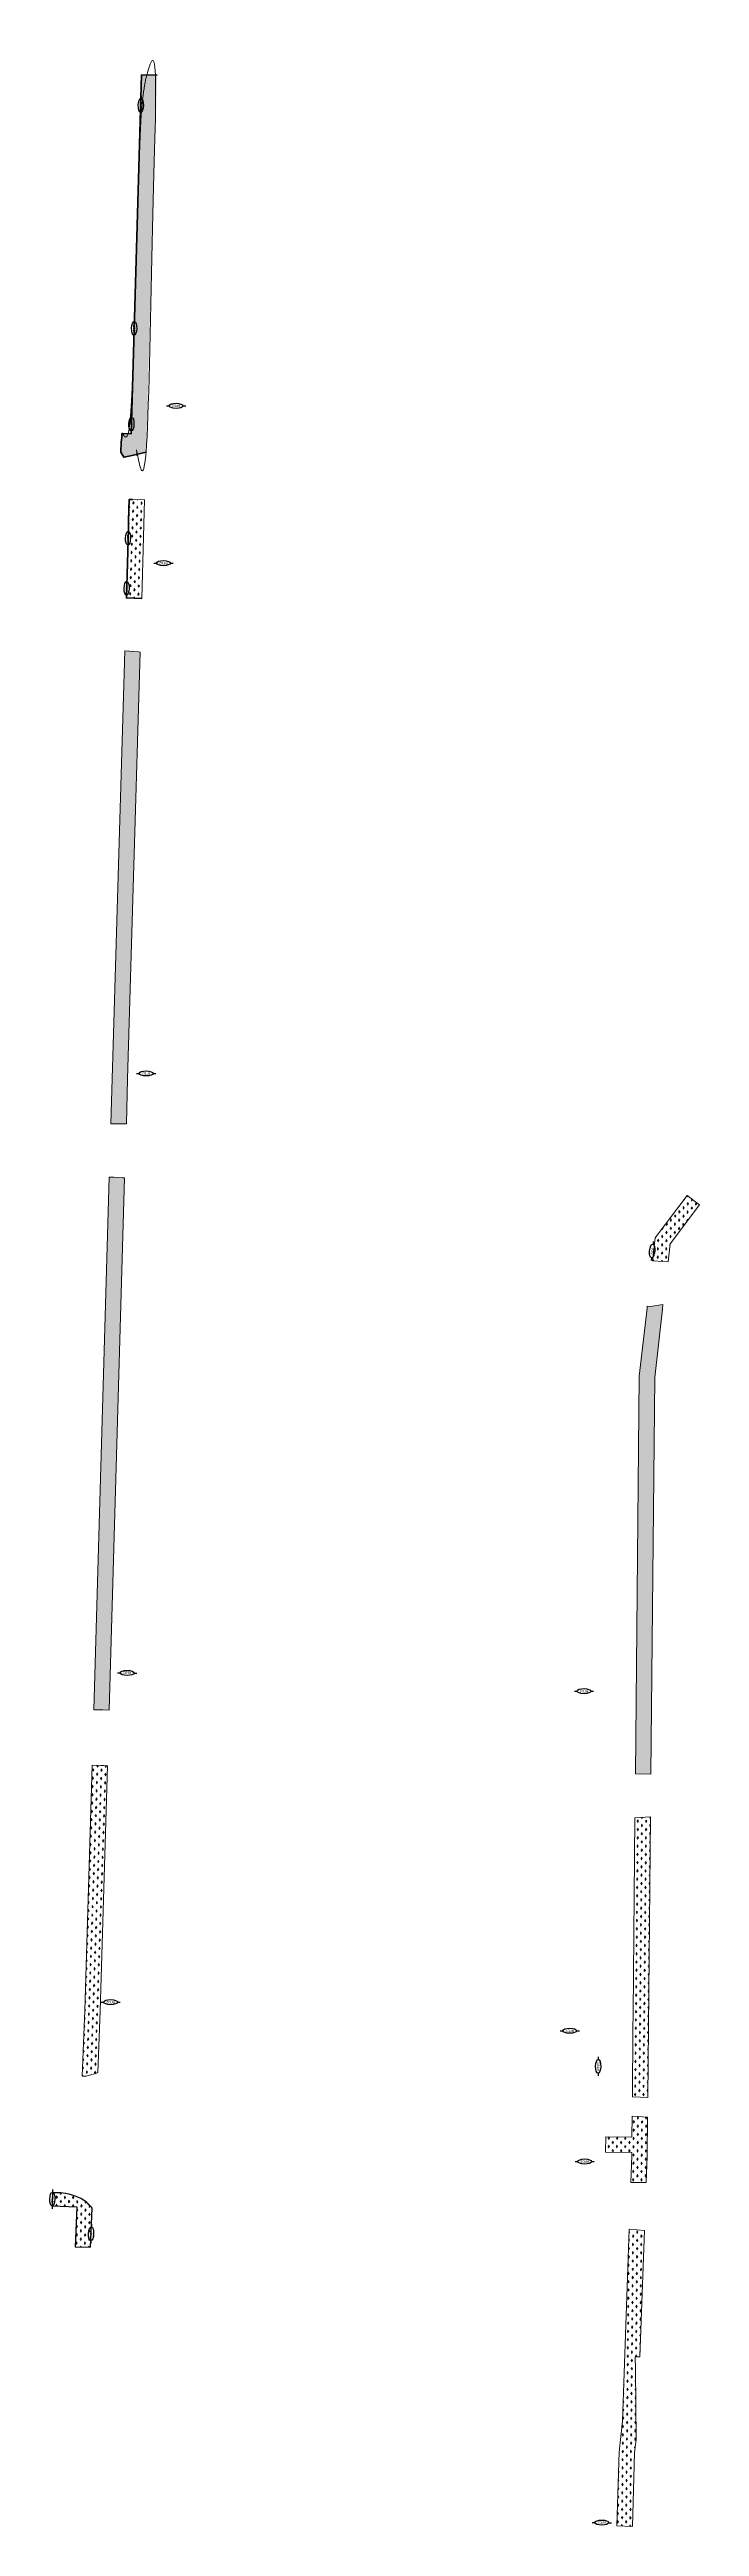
# Model space of a CAD drawing. Extents: x 2536944 to 2538528, y 7112605 to 7129181.
# Drawn here: x 2537836 to 2538259, y 7121491 to 7123099 of the extents above; entities that cross this region are included whole.
import ezdxf

# ---------------------------------------------------------------- set-up
doc = ezdxf.new("R2010")
doc.units = 0
doc.header["$MEASUREMENT"] = 0
for name, color, linetype, lineweight in [('C-SW3P-BSOD-05', 7, 'Continuous', 0), ('C-SW3P-BSOD-06', 7, 'Continuous', 0), ('C-SW3P-RFD-05', 7, 'Continuous', 30), ('C-SW3P-RFD-06', 7, 'Continuous', 30), ('C-SW3P-SCFN-06', 7, 'Continuous', 30)]:
    doc.layers.add(name, color=color, linetype=linetype, lineweight=lineweight)
doc.styles.add('L80', font='simplex.shx', dxfattribs={"height": 0.006667})

# ---------------------------------------------------------------- blocks, each defined once
blk = doc.blocks.new('*U33')
at = {"layer": 'C-SW3P-RFD-05'}
for p, q in [((0.1, 12.5), (0.1, 9)), ((-0.1, -9), (-0.1, -12.5))]:
    blk.add_line(p, q, dxfattribs=at)
blk.add_ellipse((0, 0), major_axis=(0.09, 8.99), ratio=0.369951, dxfattribs=at)
at = {"layer": 'C-SW3P-RFD-05', "insert": (-1.5, 0), "char_height": 3, "width": 189.698, "attachment_point": 2, "rotation": 89.4432, "style": 'L80'}
blk.add_mtext('\\FBRIDGE.shx;RFD2\\P ', dxfattribs=at)
blk = doc.blocks.new('*U34')
at = {"layer": 'C-SW3P-RFD-05'}
for p, q in [((0.1, 12.5), (0.1, 9)), ((-0.1, -9), (-0.1, -12.5))]:
    blk.add_line(p, q, dxfattribs=at)
blk.add_ellipse((0, 0), major_axis=(0.09, 8.99), ratio=0.369951, dxfattribs=at)
at = {"layer": 'C-SW3P-RFD-05', "insert": (-1.5, 0), "char_height": 3, "width": 189.698, "attachment_point": 2, "rotation": 89.4432, "style": 'L80'}
blk.add_mtext('\\FBRIDGE.shx;RFD2\\P ', dxfattribs=at)
blk = doc.blocks.new('*U35')
at = {"layer": 'C-SW3P-RFD-05'}
for p, q in [((0.1, 12.5), (0.1, 9)), ((-0.1, -9), (-0.1, -12.5))]:
    blk.add_line(p, q, dxfattribs=at)
blk.add_ellipse((0, 0), major_axis=(0.09, 8.99), ratio=0.369951, dxfattribs=at)
at = {"layer": 'C-SW3P-RFD-05', "insert": (-1.5, 0), "char_height": 3, "width": 189.698, "attachment_point": 2, "rotation": 89.4432, "style": 'L80'}
blk.add_mtext('\\FBRIDGE.shx;RFD2\\P ', dxfattribs=at)
blk = doc.blocks.new('*U36')
at = {"layer": 'C-SW3P-RFD-05'}
for p, q in [((0.1, 12.5), (0.1, 9)), ((-0.1, -9), (-0.1, -12.5))]:
    blk.add_line(p, q, dxfattribs=at)
blk.add_ellipse((0, 0), major_axis=(0.09, 8.99), ratio=0.369951, dxfattribs=at)
at = {"layer": 'C-SW3P-RFD-05', "insert": (-1.5, 0), "char_height": 3, "width": 189.698, "attachment_point": 2, "rotation": 89.4432, "style": 'L80'}
blk.add_mtext('\\FBRIDGE.shx;RFD2\\P ', dxfattribs=at)
blk = doc.blocks.new('*U37')
at = {"layer": 'C-SW3P-RFD-05'}
for p, q in [((0.1, 12.5), (0.1, 9)), ((-0.1, -9), (-0.1, -12.5))]:
    blk.add_line(p, q, dxfattribs=at)
blk.add_ellipse((0, 0), major_axis=(0.09, 8.99), ratio=0.369951, dxfattribs=at)
at = {"layer": 'C-SW3P-RFD-05', "insert": (-1.5, 0), "char_height": 3, "width": 189.698, "attachment_point": 2, "rotation": 89.4432, "style": 'L80'}
blk.add_mtext('\\FBRIDGE.shx;RFD2\\P ', dxfattribs=at)
blk = doc.blocks.new('*U69')
at = {"layer": 'C-SW3P-RFD-06'}
for p, q in [((0.1, 12.5), (0.1, 9)), ((-0.1, -9), (-0.1, -12.5))]:
    blk.add_line(p, q, dxfattribs=at)
blk.add_ellipse((0, 0), major_axis=(0.09, 8.99), ratio=0.369951, dxfattribs=at)
at = {"layer": 'C-SW3P-RFD-06', "insert": (-1.5, 0), "char_height": 3, "width": 189.698, "attachment_point": 2, "rotation": 89.4432, "style": 'L80'}
blk.add_mtext('\\FBRIDGE.shx;RFD2\\P ', dxfattribs=at)
blk = doc.blocks.new('*U70')
at = {"layer": 'C-SW3P-RFD-06'}
for p, q in [((0.1, 12.5), (0.1, 9)), ((-0.1, -9), (-0.1, -12.5))]:
    blk.add_line(p, q, dxfattribs=at)
blk.add_ellipse((0, 0), major_axis=(0.09, 8.99), ratio=0.369951, dxfattribs=at)
at = {"layer": 'C-SW3P-RFD-06', "insert": (-1.5, 0), "char_height": 3, "width": 189.698, "attachment_point": 2, "rotation": 89.4432, "style": 'L80'}
blk.add_mtext('\\FBRIDGE.shx;RFD2\\P ', dxfattribs=at)
blk = doc.blocks.new('*U71')
at = {"layer": 'C-SW3P-RFD-06'}
for p, q in [((0.1, 12.5), (0.1, 9)), ((-0.1, -9), (-0.1, -12.5))]:
    blk.add_line(p, q, dxfattribs=at)
blk.add_ellipse((0, 0), major_axis=(0.09, 8.99), ratio=0.369951, dxfattribs=at)
at = {"layer": 'C-SW3P-RFD-06', "insert": (-1.5, 0), "char_height": 3, "width": 189.698, "attachment_point": 2, "rotation": 89.4432, "style": 'L80'}
blk.add_mtext('\\FBRIDGE.shx;RFD2\\P ', dxfattribs=at)
blk = doc.blocks.new('*U72')
at = {"layer": 'C-SW3P-RFD-06'}
for p, q in [((0.1, 12.5), (0.1, 9)), ((-0.1, -9), (-0.1, -12.5))]:
    blk.add_line(p, q, dxfattribs=at)
blk.add_ellipse((0, 0), major_axis=(0.09, 8.99), ratio=0.369951, dxfattribs=at)
at = {"layer": 'C-SW3P-RFD-06', "insert": (-1.5, 0), "char_height": 3, "width": 189.698, "attachment_point": 2, "rotation": 89.4432, "style": 'L80'}
blk.add_mtext('\\FBRIDGE.shx;RFD2\\P ', dxfattribs=at)
blk = doc.blocks.new('*U73')
at = {"layer": 'C-SW3P-RFD-06'}
for p, q in [((0.1, 12.5), (0.1, 9)), ((-0.1, -9), (-0.1, -12.5))]:
    blk.add_line(p, q, dxfattribs=at)
blk.add_ellipse((0, 0), major_axis=(0.09, 8.99), ratio=0.369951, dxfattribs=at)
at = {"layer": 'C-SW3P-RFD-06', "insert": (-1.5, 0), "char_height": 3, "width": 189.698, "attachment_point": 2, "rotation": 89.4432, "style": 'L80'}
blk.add_mtext('\\FBRIDGE.shx;RFD2\\P ', dxfattribs=at)
blk = doc.blocks.new('*U77')
at = {"layer": 'C-SW3P-SCFN-06'}
for p, q in [((0.1, 12.5), (0.1, 9)), ((-0.1, -9), (-0.1, -12.5))]:
    blk.add_line(p, q, dxfattribs=at)
blk.add_ellipse((0, 0), major_axis=(0.09, 8.99), ratio=0.369951, dxfattribs=at)
at = {"layer": 'C-SW3P-SCFN-06', "insert": (-1.5, -0.2), "char_height": 3, "width": 189.698, "attachment_point": 2, "rotation": 89.4432, "style": 'L80'}
blk.add_mtext('\\FBRIDGE.shx;SCF\\P ', dxfattribs=at)
blk = doc.blocks.new('*U78')
at = {"layer": 'C-SW3P-SCFN-06'}
for p, q in [((0.1, 12.5), (0.1, 9)), ((-0.1, -9), (-0.1, -12.5))]:
    blk.add_line(p, q, dxfattribs=at)
blk.add_ellipse((0, 0), major_axis=(0.09, 8.99), ratio=0.369951, dxfattribs=at)
at = {"layer": 'C-SW3P-SCFN-06', "insert": (-1.5, -0.2), "char_height": 3, "width": 189.698, "attachment_point": 2, "rotation": 89.4432, "style": 'L80'}
blk.add_mtext('\\FBRIDGE.shx;SCF\\P ', dxfattribs=at)
blk = doc.blocks.new('*U79')
at = {"layer": 'C-SW3P-SCFN-06'}
for p, q in [((0.1, 12.5), (0.1, 9)), ((-0.1, -9), (-0.1, -12.5))]:
    blk.add_line(p, q, dxfattribs=at)
blk.add_ellipse((0, 0), major_axis=(0.09, 8.99), ratio=0.369951, dxfattribs=at)
at = {"layer": 'C-SW3P-SCFN-06', "insert": (-1.5, -0.2), "char_height": 3, "width": 189.698, "attachment_point": 2, "rotation": 89.4432, "style": 'L80'}
blk.add_mtext('\\FBRIDGE.shx;SCF\\P ', dxfattribs=at)
blk = doc.blocks.new('*U80')
at = {"layer": 'C-SW3P-SCFN-06'}
for p, q in [((0.1, 12.5), (0.1, 9)), ((-0.1, -9), (-0.1, -12.5))]:
    blk.add_line(p, q, dxfattribs=at)
blk.add_ellipse((0, 0), major_axis=(0.09, 8.99), ratio=0.369951, dxfattribs=at)
at = {"layer": 'C-SW3P-SCFN-06', "insert": (-1.5, -0.2), "char_height": 3, "width": 189.698, "attachment_point": 2, "rotation": 89.4432, "style": 'L80'}
blk.add_mtext('\\FBRIDGE.shx;SCF\\P ', dxfattribs=at)
blk = doc.blocks.new('*U81')
at = {"layer": 'C-SW3P-SCFN-06'}
for p, q in [((0.1, 12.5), (0.1, 9)), ((-0.1, -9), (-0.1, -12.5))]:
    blk.add_line(p, q, dxfattribs=at)
blk.add_ellipse((0, 0), major_axis=(0.09, 8.99), ratio=0.369951, dxfattribs=at)
at = {"layer": 'C-SW3P-SCFN-06', "insert": (-1.5, -0.2), "char_height": 3, "width": 189.698, "attachment_point": 2, "rotation": 89.4432, "style": 'L80'}
blk.add_mtext('\\FBRIDGE.shx;SCF\\P ', dxfattribs=at)
blk = doc.blocks.new('*U116')
at = {"layer": 'C-SW3P-SCFN-06'}
for p, q in [((0.1, 12.5), (0.1, 9)), ((-0.1, -9), (-0.1, -12.5))]:
    blk.add_line(p, q, dxfattribs=at)
blk.add_ellipse((0, 0), major_axis=(0.09, 8.99), ratio=0.369951, dxfattribs=at)
at = {"layer": 'C-SW3P-SCFN-06', "insert": (-1.5, -0.2), "char_height": 3, "width": 189.698, "attachment_point": 2, "rotation": 89.4432, "style": 'L80'}
blk.add_mtext('\\FBRIDGE.shx;SCF\\P ', dxfattribs=at)
blk = doc.blocks.new('*U117')
at = {"layer": 'C-SW3P-SCFN-06'}
for p, q in [((0.1, 12.5), (0.1, 9)), ((-0.1, -9), (-0.1, -12.5))]:
    blk.add_line(p, q, dxfattribs=at)
blk.add_ellipse((0, 0), major_axis=(0.09, 8.99), ratio=0.369951, dxfattribs=at)
at = {"layer": 'C-SW3P-SCFN-06', "insert": (-1.5, -0.2), "char_height": 3, "width": 189.698, "attachment_point": 2, "rotation": 89.4432, "style": 'L80'}
blk.add_mtext('\\FBRIDGE.shx;SCF\\P ', dxfattribs=at)
blk = doc.blocks.new('*U125')
at = {"layer": 'C-SW3P-RFD-05'}
for p, q in [((0.1, 12.5), (0.1, 9)), ((-0.1, -9), (-0.1, -12.5))]:
    blk.add_line(p, q, dxfattribs=at)
blk.add_ellipse((0, 0), major_axis=(0.09, 8.99), ratio=0.369951, dxfattribs=at)
at = {"layer": 'C-SW3P-RFD-05', "insert": (-1.5, 0), "char_height": 3, "width": 189.698, "attachment_point": 2, "rotation": 89.4432, "style": 'L80'}
blk.add_mtext('\\FLEROY.shx;SCF\\P ', dxfattribs=at)

msp = doc.modelspace()

# ---------------------------------------------------------------- hatches: boundary and pattern name
at = {"layer": 'C-SW3P-BSOD-05', "lineweight": 13}
h = msp.add_hatch(dxfattribs=at)
h.set_pattern_fill('GRASS', color=256, style=0)
h.set_pattern_definition([(-1.081, (2538212.089, 7122318.3125), (5.27365, -5.47644), [1.008, -4.368]), (127.5791, (2538213.0969, 7122318.29345), (15.719552, -21.804359), [1.07572, -33.34747]), (230.2595, (2538213.0969, 7122318.29345), (-16.53071, -21.195991), [1.07572, -33.34747]), (127.5791, (2538215.73376, 7122315.5552), (15.719552, -21.804359), [1.07572, -33.34747]), (-1.081, (2538214.8273, 7122320.9493), (5.27365, -5.47644), [1.008, -4.368]), (230.2595, (2538215.83515, 7122320.9303), (-16.53071, -21.195991), [1.07572, -33.34747])])
h.paths.add_polyline_path([(2538228.1, 7122312.9), (2538238.1, 7122312.3), (2538239.4, 7122323.8), (2538258.5, 7122349.2), (2538250.6, 7122355.3), (2538229.8, 7122327.7)])
h = msp.add_hatch(dxfattribs=at)
h.set_pattern_fill('GRASS', color=256, style=0)
h.set_pattern_definition([(-0.5568, (2538216.064, 7122088.0964), (5.32351, -5.42798), [1.008, -4.368]), (128.10305, (2538217.0721, 7122088.0866), (15.9182835, -21.659701), [1.07572, -33.34747]), (230.78344, (2538217.0721, 7122088.0866), (-16.3361937, -21.3462684), [1.07572, -33.34747]), (128.10305, (2538219.7339, 7122085.3726), (15.9182835, -21.659701), [1.07572, -33.34747]), (-0.5568, (2538218.778, 7122090.758), (5.3235, -5.42798), [1.008, -4.368]), (230.78344, (2538219.7861, 7122090.7483), (-16.3361937, -21.3462684), [1.07572, -33.34747])])
h.paths.add_polyline_path([(2538219.4, 7122238), (2538216.9, 7121979.7), (2538226.9, 7121979.5), (2538229.4, 7122237.1), (2538234.5, 7122281.5), (2538234.6, 7122284.4), (2538226.8, 7122283.3), (2538224.6, 7122283.4), (2538224.5, 7122282.2)])
h = msp.add_hatch(dxfattribs=at)
h.set_pattern_fill('GRASS', color=256, style=0)
h.set_pattern_definition([(-0.5568, (2538230.099, 7121822.551), (5.3235, -5.42798), [1.008, -4.368]), (128.10305, (2538231.1067, 7121822.5414), (15.9182835, -21.659701), [1.07572, -33.34747]), (230.78344, (2538231.1067, 7121822.5414), (-16.3361937, -21.3462684), [1.07572, -33.34747]), (128.10305, (2538233.7685, 7121819.82745), (15.9182835, -21.659701), [1.07572, -33.34747]), (-0.5568, (2538232.813, 7121825.213), (5.3235, -5.42798), [1.008, -4.368]), (230.78344, (2538233.8207, 7121825.2032), (-16.3361937, -21.3462684), [1.07572, -33.34747])])
h.paths.add_polyline_path([(2538215.3, 7121814), (2538214.9, 7121770), (2538224.9, 7121769.6), (2538226.6, 7121951.8), (2538216.6, 7121951.2), (2538215.4, 7121824)])
h = msp.add_hatch(dxfattribs=at)
h.set_pattern_fill('GRASS', color=256, style=0)
h.set_pattern_definition([(-0.557, (2538196.3314, 7121745.9517), (5.3235, -5.428), [1.008, -4.368]), (128.103, (2538197.33935, 7121745.9419), (15.918283, -21.659701), [1.07572, -33.34747]), (230.7834, (2538197.33935, 7121745.9419), (-16.336194, -21.346268), [1.07572, -33.34747]), (128.103, (2538200.0011, 7121743.2279), (15.918283, -21.659701), [1.07572, -33.34747]), (-0.557, (2538199.0454, 7121748.6134), (5.3235, -5.428), [1.008, -4.368]), (230.7834, (2538200.05334, 7121748.6036), (-16.336194, -21.346268), [1.07572, -33.34747])])
h.paths.add_polyline_path([(2538214.5, 7121731.9), (2538213.9, 7121714.5), (2538223.9, 7121714.5), (2538224.5, 7121731.6), (2538224.7, 7121757), (2538214.8, 7121757.5), (2538214.6, 7121744), (2538197.6, 7121744.2), (2538197.5, 7121734.2), (2538214.5, 7121734)])
h = msp.add_hatch(dxfattribs=at)
h.set_pattern_fill('GRASS', color=256, style=0)
h.set_pattern_definition([(-0.5568, (2538211.9123, 7121660.841), (5.3235, -5.42798), [1.008, -4.368]), (128.10305, (2538212.9203, 7121660.8313), (15.9182835, -21.659701), [1.07572, -33.34747]), (230.78344, (2538212.9203, 7121660.8313), (-16.3361937, -21.3462684), [1.07572, -33.34747]), (128.10305, (2538215.58204, 7121658.1173), (15.9182835, -21.659701), [1.07572, -33.34747]), (-0.5568, (2538214.6263, 7121663.503), (5.3235, -5.42798), [1.008, -4.368]), (230.78344, (2538215.6343, 7121663.493), (-16.3361937, -21.3462684), [1.07572, -33.34747])])
h.paths.add_polyline_path([(2538208.4, 7121559.6), (2538206.4, 7121539.7), (2538204.9, 7121491.5), (2538214.9, 7121491.2), (2538216.4, 7121539), (2538217.3, 7121547.7), (2538216.9, 7121593.2), (2538216.8, 7121601.4), (2538219.8, 7121601.4), (2538222.8, 7121683.4), (2538212.8, 7121684.1)])
at = {"layer": 'C-SW3P-BSOD-06', "lineweight": 13}
h = msp.add_hatch(dxfattribs=at)
h.set_pattern_fill('GRASS', color=256, style=0)
h.set_pattern_definition([(-1.6817, (2537856.199, 7122906.8765), (5.21592, -5.53145), [1.008, -4.368]), (126.97813, (2537857.2064, 7122906.8469), (15.4899833, -21.968041), [1.07572, -33.34747]), (229.6585, (2537857.2064, 7122906.8469), (-16.752124, -21.0214354), [1.07572, -33.34747]), (126.97813, (2537859.8143, 7122904.08115), (15.4899833, -21.968041), [1.07572, -33.34747]), (-1.6817, (2537858.9645, 7122909.4844), (5.21592, -5.53145), [1.008, -4.368]), (229.6585, (2537859.9721, 7122909.4548), (-16.752124, -21.0214354), [1.07572, -33.34747])])
h.paths.add_polyline_path([(2537883.1, 7122849.9), (2537883.1, 7122847.3), (2537882.8, 7122844.3), (2537882.5, 7122837.8), (2537884.4, 7122834.5), (2537888.8, 7122835.4), (2537898.9, 7122837.8), (2537906.1, 7123082.6), (2537896, 7123082.7), (2537889.2, 7122849.8)])
h = msp.add_hatch(dxfattribs=at)
h.set_pattern_fill('GRASS', color=256, style=0)
h.set_pattern_definition([(-2.02, (2537886.33, 7122775.43), (5.1831, -5.5622), [1.008, -4.368]), (126.6395, (2537887.3376, 7122775.3943), (15.359869, -22.059212), [1.07572, -33.34747]), (229.3199, (2537887.3376, 7122775.3943), (-16.87608, -20.922053), [1.07572, -33.34747]), (126.6395, (2537889.9291, 7122772.6132), (15.359869, -22.059212), [1.07572, -33.34747]), (-2.02, (2537889.1113, 7122778.0214), (5.1831, -5.5622), [1.008, -4.368]), (229.3199, (2537890.11866, 7122777.9859), (-16.87608, -20.922053), [1.07572, -33.34747])])
h.paths.add_polyline_path([(2537886.1, 7122743.1), (2537888, 7122807.2), (2537898, 7122806.8), (2537896.1, 7122742.9), (2537894.9, 7122742.9)])
h = msp.add_hatch(dxfattribs=at)
h.set_pattern_fill('GRASS', color=256, style=0)
h.set_pattern_definition([(-1.9833, (2537878.5586, 7122435.937), (5.18672, -5.55884), [1.008, -4.368]), (126.67647, (2537879.56605, 7122435.9019), (15.3741082, -22.0492902), [1.075725, -33.34747]), (229.35685, (2537879.56605, 7122435.9019), (-16.8625683, -20.932945), [1.075725, -33.34747]), (126.67647, (2537882.1594, 7122433.1225), (15.3741082, -22.0492902), [1.075725, -33.34747]), (-1.9833, (2537881.338, 7122438.53), (5.18672, -5.55884), [1.008, -4.368]), (229.35685, (2537882.3455, 7122438.4953), (-16.8625683, -20.932945), [1.075725, -33.34747])])
h.paths.add_polyline_path([(2537876.5, 7122401.8), (2537884.7, 7122401.8), (2537886.1, 7122401.8), (2537886.6, 7122420.9), (2537886.9, 7122430.9), (2537895.1, 7122708.1), (2537893.9, 7122708.2), (2537885.1, 7122708.8), (2537876.1, 7122401.8)])
h = msp.add_hatch(dxfattribs=at)
h.set_pattern_fill('GRASS', color=256, style=0)
h.set_pattern_definition([(-1.9833, (2537863.487, 7122066.115), (5.18672, -5.55884), [1.008, -4.368]), (126.67647, (2537864.49415, 7122066.0803), (15.3741082, -22.0492902), [1.075725, -33.34747]), (229.35685, (2537864.49415, 7122066.0803), (-16.8625683, -20.932945), [1.075725, -33.34747]), (126.67647, (2537867.0875, 7122063.3009), (15.3741082, -22.0492902), [1.075725, -33.34747]), (-1.9833, (2537866.266, 7122068.7085), (5.18672, -5.55884), [1.008, -4.368]), (229.35685, (2537867.2736, 7122068.67365), (-16.8625683, -20.932945), [1.075725, -33.34747])])
h.paths.add_polyline_path([(2537870.9, 7122021.3), (2537874.9, 7122021.1), (2537885, 7122366.7), (2537883.6, 7122366.8), (2537877.9, 7122367.2), (2537875, 7122367.2), (2537864.9, 7122021.4)])
h = msp.add_hatch(dxfattribs=at)
h.set_pattern_fill('GRASS', color=256, style=0)
h.set_pattern_definition([(-1.9833, (2537861.0044, 7121896.319), (5.18672, -5.55884), [1.008, -4.368]), (126.6765, (2537862.0118, 7121896.2839), (15.374108, -22.04929), [1.07572, -33.34747]), (229.35685, (2537862.0118, 7121896.2839), (-16.862568, -20.932945), [1.07572, -33.34747]), (126.6765, (2537864.6052, 7121893.5045), (15.374108, -22.04929), [1.07572, -33.34747]), (-1.9833, (2537863.784, 7121898.912), (5.18672, -5.55884), [1.008, -4.368]), (229.35685, (2537864.7912, 7121898.8772), (-16.862568, -20.932945), [1.07572, -33.34747])])
h.paths.add_polyline_path([(2537871.4, 7121985.2), (2537869.6, 7121985.2), (2537863.8, 7121985.4), (2537859.2, 7121826.2), (2537857.4, 7121783.6), (2537859.9, 7121783.6), (2537866.7, 7121785.4), (2537867.5, 7121786), (2537869.2, 7121825.9), (2537873.8, 7121985.1)])
h = msp.add_hatch(dxfattribs=at)
h.set_pattern_fill('GRASS', color=256, style=0)
h.set_pattern_definition([(-0.895, (2537834.527, 7121683.466), (5.29135, -5.45934), [1.008, -4.368]), (127.7646, (2537835.53465, 7121683.4502), (15.790051, -21.75336), [1.07572, -33.34747]), (230.445, (2537835.53465, 7121683.4502), (-16.462012, -21.24939), [1.07572, -33.34747]), (127.7646, (2537838.1803, 7121680.7205), (15.790051, -21.75336), [1.07572, -33.34747]), (-0.895, (2537837.2564, 7121686.1116), (5.29135, -5.4593), [1.008, -4.368]), (230.445, (2537838.2643, 7121686.0959), (-16.462012, -21.24939), [1.07572, -33.34747])])
h.paths.add_polyline_path([(2537852.8, 7121672.8), (2537862.8, 7121672.4), (2537863.8, 7121697.9), (2537863.5, 7121698.4), (2537861.4, 7121700.4), (2537859.9, 7121701.9), (2537856.6, 7121704), (2537853.5, 7121705.3), (2537849.7, 7121706.7), (2537846.8, 7121707.3), (2537843.6, 7121707.8), (2537842, 7121707.8), (2537838.2, 7121707.8), (2537837.8, 7121699.3), (2537853.9, 7121698.6)])

# ---------------------------------------------------------------- linework, layer by layer
at = {"layer": 'C-SW3P-BSOD-05', "lineweight": 13}
for p, q in [((2538228.1, 7122312.9), (2538229.8, 7122327.7)), ((2538238.1, 7122312.3), (2538239.4, 7122323.8)), ((2538228.1, 7122312.9), (2538238.1, 7122312.3))]:
    msp.add_line(p, q, dxfattribs=at)
at = {"layer": 'C-SW3P-BSOD-05', "lineweight": 13, "flags": 128}
for points in [[(2538228.1, 7122312.9), (2538238.1, 7122312.3), (2538239.4, 7122323.8), (2538258.5, 7122349.2), (2538250.6, 7122355.3), (2538229.8, 7122327.7)], [(2538219.4, 7122238), (2538216.9, 7121979.7), (2538226.9, 7121979.5), (2538229.4, 7122237.1), (2538234.5, 7122281.5), (2538234.6, 7122284.4), (2538226.8, 7122283.3), (2538224.6, 7122283.4), (2538224.5, 7122282.2)], [(2538215.3, 7121814), (2538214.9, 7121770), (2538224.9, 7121769.6), (2538226.6, 7121951.8), (2538216.6, 7121951.2), (2538215.4, 7121824)], [(2538214.5, 7121731.9), (2538213.9, 7121714.5), (2538223.9, 7121714.5), (2538224.5, 7121731.6), (2538224.7, 7121757), (2538214.8, 7121757.5), (2538214.6, 7121744), (2538197.6, 7121744.2), (2538197.5, 7121734.2), (2538214.5, 7121734)], [(2538208.4, 7121559.6), (2538206.4, 7121539.7), (2538204.9, 7121491.5), (2538214.9, 7121491.2), (2538216.4, 7121539), (2538217.3, 7121547.7), (2538216.9, 7121593.2), (2538216.8, 7121601.4), (2538219.8, 7121601.4), (2538222.8, 7121683.4), (2538212.8, 7121684.1)]]:
    msp.add_lwpolyline(points, close=True, dxfattribs=at)
at = {"layer": 'C-SW3P-BSOD-06', "lineweight": 13}
for p, q in [((2537889.2, 7122849.8), (2537883.1, 7122849.9)), ((2537837.8, 7121699.3), (2537838.2, 7121707.8)), ((2537853.9, 7121698.6), (2537837.8, 7121699.3)), ((2537852.8, 7121672.8), (2537853.9, 7121698.6)), ((2537862.8, 7121672.4), (2537863.8, 7121697.9)), ((2537852.8, 7121672.8), (2537862.8, 7121672.4))]:
    msp.add_line(p, q, dxfattribs=at)
at = {"layer": 'C-SW3P-BSOD-06', "lineweight": 13, "flags": 128}
for points in [[(2537886.1, 7122743.1), (2537888, 7122807.2), (2537898, 7122806.8), (2537896.1, 7122742.9), (2537894.9, 7122742.9)], [(2537870.9, 7122021.3), (2537874.9, 7122021.1), (2537885, 7122366.7), (2537883.6, 7122366.8), (2537877.9, 7122367.2), (2537875, 7122367.2), (2537864.9, 7122021.4)], [(2537871.4, 7121985.2), (2537869.6, 7121985.2), (2537863.8, 7121985.4), (2537859.2, 7121826.2), (2537857.4, 7121783.6), (2537859.9, 7121783.6), (2537866.7, 7121785.4), (2537867.5, 7121786), (2537869.2, 7121825.9), (2537873.8, 7121985.1)]]:
    msp.add_lwpolyline(points, close=True, dxfattribs=at)
for points in [[(2537886.1, 7122401.8), (2537886.6, 7122420.9), (2537886.9, 7122430.9), (2537895.1, 7122708.1), (2537893.9, 7122708.2), (2537885.1, 7122708.8), (2537876.1, 7122401.8), (2537876.5, 7122401.7), (2537885.1, 7122401.7), (2537886.1, 7122401.8)], [(2537853.5, 7121705.3), (2537849.7, 7121706.7), (2537846.8, 7121707.3), (2537843.6, 7121707.8), (2537842, 7121707.8), (2537838.2, 7121707.8)], [(2537863.8, 7121697.9), (2537863.5, 7121698.4), (2537861.4, 7121700.4), (2537859.9, 7121701.9), (2537856.6, 7121704), (2537853.5, 7121705.3)]]:
    msp.add_lwpolyline(points, dxfattribs=at)
at = {"layer": 'C-SW3P-BSOD-06', "lineweight": 0, "flags": 128}
msp.add_lwpolyline([(2537876.5, 7122401.8), (2537884.7, 7122401.8), (2537886.1, 7122401.8), (2537886.6, 7122420.9), (2537886.9, 7122430.9), (2537895.1, 7122708.1), (2537893.9, 7122708.2), (2537885.1, 7122708.8), (2537876.1, 7122401.8)], close=True, dxfattribs=at)
at = {"layer": 'C-SW3P-BSOD-06', "lineweight": 13}
msp.add_open_spline([(2537883.1, 7122849.9), (2537883.1, 7122847.3), (2537882.8, 7122844.3), (2537882.5, 7122837.8), (2537884.4, 7122834.5), (2537888.8, 7122835.4), (2537898.9, 7122837.8), (2537906.1, 7123082.6), (2537896, 7123082.7), (2537889.2, 7122849.8), (2537883.1, 7122849.9)], degree=1, dxfattribs=at)
at = {"layer": 'C-SW3P-SCFN-06', "lineweight": 40, "flags": 128}
for points in [[(2537906.1, 7123082.6), (2537896, 7123082.7), (2537889.2, 7122849.8), (2537883.1, 7122849.9)], [(2537883.1, 7122849.9), (2537883.1, 7122847.3), (2537882.8, 7122844.3), (2537882.5, 7122837.8), (2537884.4, 7122834.5), (2537888.8, 7122835.4), (2537898.9, 7122837.8)], [(2537890, 7122807.1), (2537888, 7122807.2), (2537887.6, 7122793.5), (2537887.4, 7122788.3), (2537886.1, 7122743.2), (2537896.1, 7122742.9)]]:
    msp.add_lwpolyline(points, dxfattribs=at)
at = {"layer": 'C-SW3P-SCFN-06', "flags": 128}
msp.add_lwpolyline([(2537853.9, 7121698.6), (2537852.8, 7121672.8), (2537862.8, 7121672.4), (2537863.8, 7121697.9), (2537863.5, 7121698.4), (2537859.9, 7121701.9), (2537856.6, 7121704), (2537853.5, 7121705.3), (2537849.7, 7121706.7), (2537846.8, 7121707.3), (2537843.6, 7121707.8), (2537838.2, 7121707.8), (2537837.8, 7121699.3)], close=True, dxfattribs=at)

# ---------------------------------------------------------------- block references
at = {"layer": 'C-SW3P-RFD-05'}
for name, p, xscale, yscale, zscale, rotation in [('*U125', (2538227.8, 7122319.2), 0.5, 0.5, 0.5, 353.9328203276738), ('*U35', (2538183.5, 7122033.5), 0.4999999999999999, 0.4999999999999999, 0.4999999999999999, 89.9817029078655), ('*U37', (2538174.2, 7121813), 0.4999999999999999, 0.4999999999999999, 0.4999999999999999, 89.9817029078655), ('*U36', (2538183.9, 7121728.1), 0.4999999999999999, 0.4999999999999999, 0.4999999999999999, 89.9817029078655), ('*U33', (2538195, 7121493.7), 0.5, 0.5, 0.5, 90.00000031719176)]:
    msp.add_blockref(name, p, dxfattribs=dict(at, xscale=xscale, yscale=yscale, zscale=zscale, rotation=rotation))
at = {"layer": 'C-SW3P-RFD-05', "xscale": 0.5, "yscale": 0.5, "zscale": 0.5}
msp.add_blockref('*U34', (2538192.7, 7121789.9), dxfattribs=at)
at = {"layer": 'C-SW3P-RFD-06', "xscale": 0.4999999999999999, "yscale": 0.4999999999999999, "zscale": 0.4999999999999999, "rotation": 89.9817029078655}
for name, p in [('*U73', (2537918.4, 7122867.9)), ('*U72', (2537910.2, 7122765.8)), ('*U71', (2537899, 7122434.5)), ('*U70', (2537886.6, 7122045.3)), ('*U69', (2537875.9, 7121831.6))]:
    msp.add_blockref(name, p, dxfattribs=at)
at = {"layer": 'C-SW3P-SCFN-06', "xscale": 0.5, "yscale": 0.5, "zscale": 0.5}
for name, p, rotation in [('*U77', (2537895.5, 7123063), 358.8099655333967), ('*U78', (2537891.2, 7122918.2), 358.8099655333967), ('*U79', (2537889.4, 7122856.1), 358.8099655333967), ('*U80', (2537887.2, 7122782), 358.8099655333967), ('*U81', (2537886.3, 7122749.4), 358.8099655333967), ('*U117', (2537838, 7121703.6), 358.8099655333967), ('*U116', (2537863.2, 7121681.2), 358.1552134289458)]:
    msp.add_blockref(name, p, dxfattribs=dict(at, rotation=rotation))

doc.saveas('drawing.dxf')
